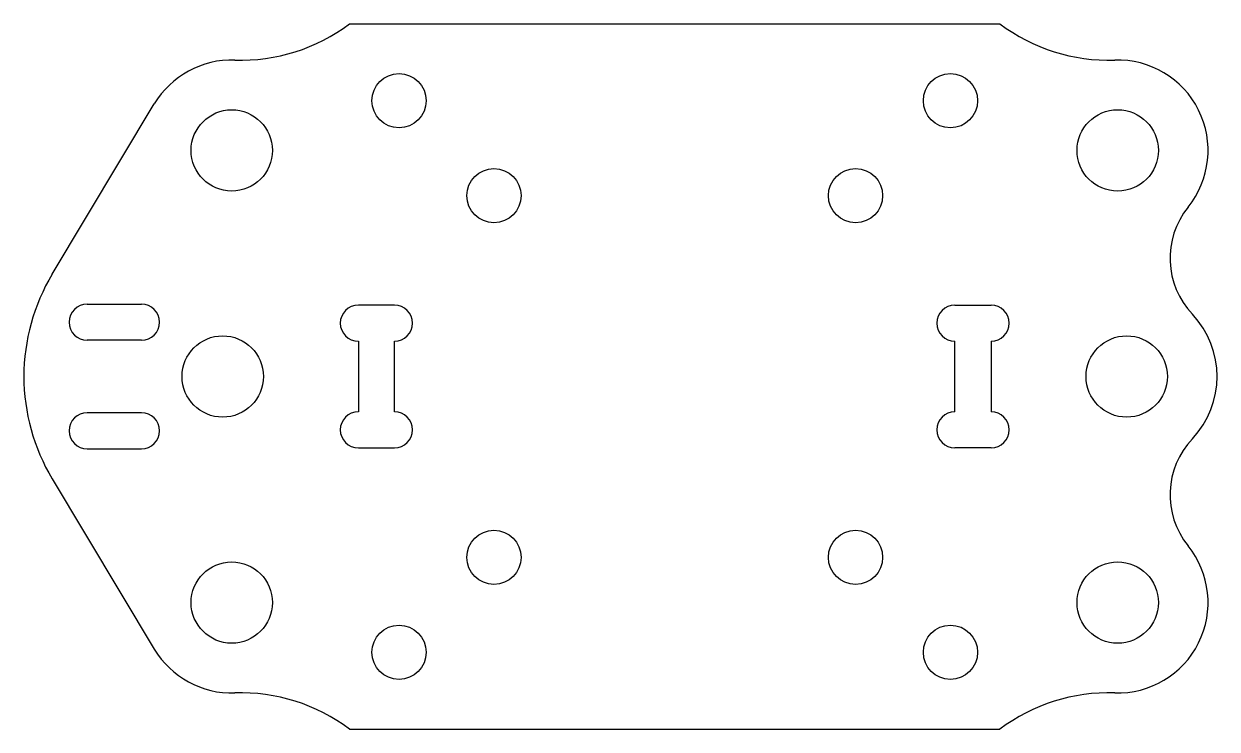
# Model space of a CAD drawing. Header units: millimetres. Extents: x -36 to 30, y -19.5 to 19.5.
import ezdxf

# ---------------------------------------------------------------- set-up
doc = ezdxf.new("R2010")
doc.units = ezdxf.units.MM
doc.layers.add('Sketch009', color=7, linetype='CONTINUOUS')

msp = doc.modelspace()

# ---------------------------------------------------------------- linework, layer by layer
at = {"layer": 'Sketch009'}
for p, q in [((-17.9889, 19.5), (17.9889, 19.5)), ((-34.4337, 5.65735), (-28.788, 15.0715)), ((-32.5, 4), (-29.5, 4)), ((-15.5, 3.95), (-17.5, 3.95)), ((15.5, 3.95), (17.5, 3.95)), ((-29.5, 2), (-32.5, 2)), ((-17.5, 1.95), (-17.5, -1.95)), ((-15.5, -1.95), (-15.5, 1.95)), ((15.5, -1.95), (15.5, 1.95)), ((17.5, 1.95), (17.5, -1.95)), ((-29.5, -2), (-32.5, -2)), ((-17.5, -3.95), (-15.5, -3.95)), ((17.5, -3.95), (15.5, -3.95)), ((-32.5, -4), (-29.5, -4)), ((-34.4337, -5.65735), (-28.788, -15.0715)), ((-17.9889, -19.5), (17.9889, -19.5))]:
    msp.add_line(p, q, dxfattribs=at)
for centre, radius in [((-15.25, 15.25), 1.5), ((15.25, 15.25), 1.5), ((-24.5, 12.5), 2.25), ((24.5, 12.5), 2.25), ((-10, 10), 1.5), ((10, 10), 1.5), ((-25, 0), 2.25), ((25, 0), 2.25), ((-10, -10), 1.5), ((10, -10), 1.5), ((-24.5, -12.5), 2.25), ((24.5, -12.5), 2.25), ((-15.25, -15.25), 1.5), ((15.25, -15.25), 1.5)]:
    msp.add_circle(centre, radius, dxfattribs=at)
for centre, radius, start, end in [((-24, 27.4917), 10, -91.9102, -53.0506), ((24, 27.4917), 10, -126.949, -88.0898), ((-24.5, 12.5), 5, 88.0898, 149.049), ((24.5, 12.5), 5, -38.8889, 91.9102), ((31.8945, 6.53578), 4.5, 141.111, -136.53), ((-25, 0), 11, 149.049, -180), ((-32.5, 3), 1, 90, -90), ((-29.5, 3), 1, -90, 90), ((-17.5, 2.95), 1, 90, -90), ((-15.5, 2.95), 1, -90, 90), ((15.5, 2.95), 1, 90, -90), ((17.5, 2.95), 1, -90, 90), ((25, 0), 5, -43.4702, 43.4702), ((-25, 0), 11, -180, -149.049), ((-17.5, -2.95), 1, 90, -90), ((-15.5, -2.95), 1, -90, 90), ((15.5, -2.95), 1, 90, -90), ((17.5, -2.95), 1, -90, 90), ((-32.5, -3), 1, 90, -90), ((-29.5, -3), 1, -90, 90), ((31.8945, -6.53578), 4.5, 136.53, -141.111), ((24.5, -12.5), 5, -91.9102, 38.8889), ((-24.5, -12.5), 5, -149.049, -88.0898), ((-24, -27.4917), 10, 53.0506, 91.9102), ((24, -27.4917), 10, 88.0898, 126.949)]:
    msp.add_arc(centre, radius, start, end, dxfattribs=at)

doc.saveas('drawing.dxf')
